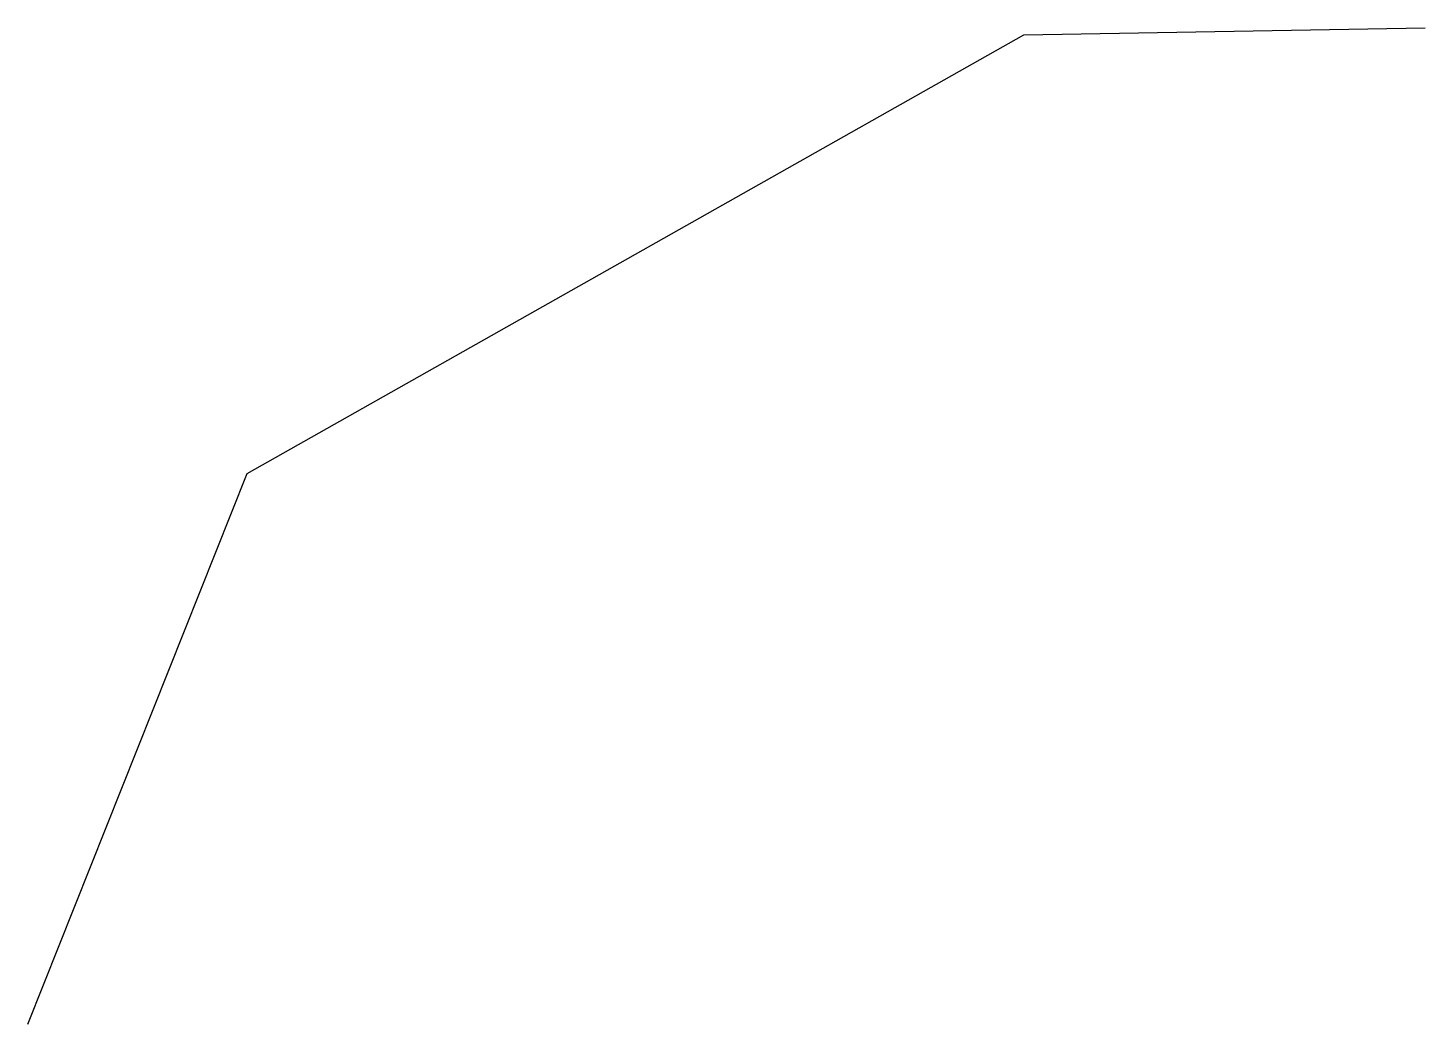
# Model space of a CAD drawing. Header units: millimetres. Extents: x -324 to 68, y -152 to 128.
import ezdxf

# ---------------------------------------------------------------- set-up
doc = ezdxf.new("R2010")
doc.units = ezdxf.units.MM

msp = doc.modelspace()

# ---------------------------------------------------------------- linework, layer by layer
msp.add_lwpolyline([(-324.16, -152.06), (-262.54, 2.57), (-44.26, 125.76), (68.49, 127.72)])

doc.saveas('drawing.dxf')
